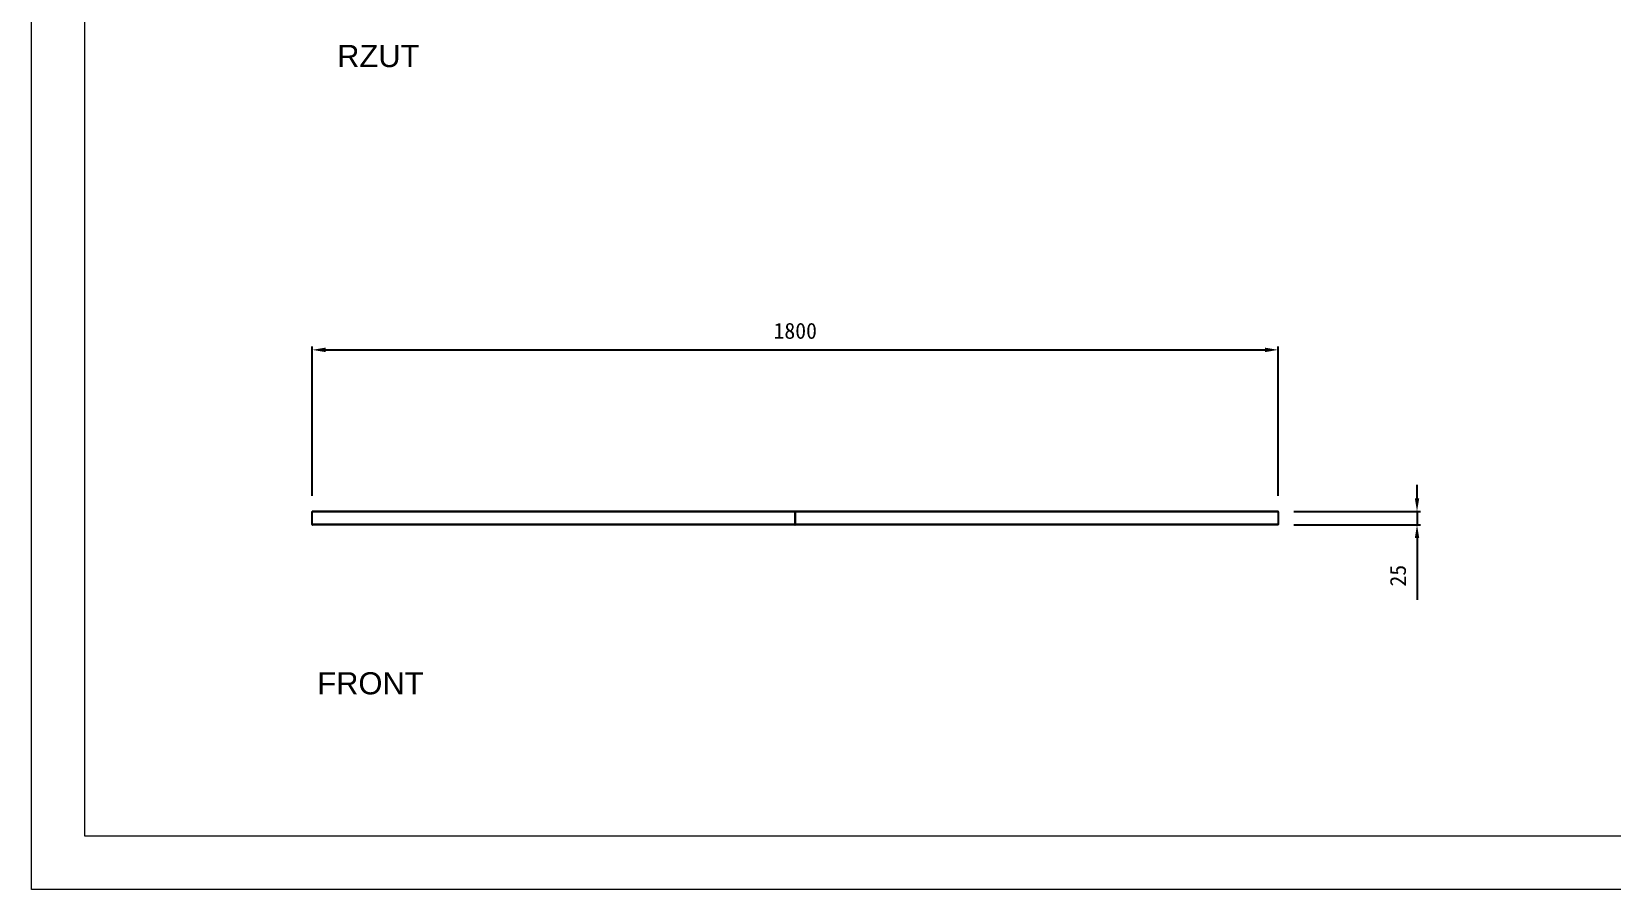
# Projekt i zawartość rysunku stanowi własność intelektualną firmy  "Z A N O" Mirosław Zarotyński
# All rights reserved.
# Model space of a CAD drawing. Header units: millimetres. Extents: x -3019 to 2921, y -1257 to 2943.
# Drawn here: x -3019 to -49, y -1257 to 355 of the extents above; entities that cross this region are included whole.
import ezdxf

# ---------------------------------------------------------------- set-up
doc = ezdxf.new("R2010")
doc.units = ezdxf.units.MM
doc.header["$PDSIZE"] = -1
doc.layers.add('tabelka', color=155, linetype='Continuous')
doc.layers.add('WYMIAR', color=96, linetype='Continuous')
doc.dimstyles.new('1-1', dxfattribs={"dimtxt": 30, "dimasz": 25, "dimexe": 6.25, "dimexo": 30, "dimgap": 20.625, "dimtad": 1, "dimdec": 1, "dimtxsty": 'Standard', "dimcen": 0, "dimclrd": 2, "dimclre": 2, "dimclrt": 2, "dimadec": 0, "dimazin": 0, "dimtfac": 1, "dimtdec": 1, "dimtmove": 0, "dimatfit": 3, "dimfxl": 1, "dimarcsym": 0})

# ---------------------------------------------------------------- blocks, each defined once
blk = doc.blocks.new('*D9')
at = {"layer": 'Defpoints', "color": 0}
for p in [(-675.6, -242.8), (-2491.6, -547.2), (-675.6, -547.2)]:
    blk.add_point(p, dxfattribs=at)
at = {"layer": 'WYMIAR', "color": 2, "lineweight": -2}
for p, q in [((-2491.6, -517.2), (-2491.6, -236.6)), ((-675.6, -517.2), (-675.6, -236.6)), ((-2466.6, -242.8), (-700.6, -242.8))]:
    blk.add_line(p, q, dxfattribs=at)
at = {"layer": 'WYMIAR', "color": 2}
for points in [[(-2466.6, -238.6), (-2466.6, -247), (-2491.6, -242.8)], [(-700.6, -238.6), (-700.6, -247), (-675.6, -242.8)]]:
    blk.add_solid(points, dxfattribs=at)
at = {"layer": 'WYMIAR', "color": 2, "insert": (-1583.6, -207.2), "char_height": 30, "attachment_point": 5}
blk.add_mtext('1800', dxfattribs=at)
blk = doc.blocks.new('*D11')
at = {"layer": 'Defpoints', "color": 0}
for p in [(-676.1, -546.7), (-676.1, -571.7), (-414.7, -571.7)]:
    blk.add_point(p, dxfattribs=at)
at = {"layer": 'WYMIAR', "color": 2, "lineweight": -2}
for p, q in [((-414.7, -521.7), (-414.7, -496.7)), ((-646.1, -546.7), (-408.4, -546.7)), ((-414.7, -546.7), (-414.7, -571.7)), ((-646.1, -571.7), (-408.4, -571.7)), ((-414.7, -596.7), (-414.7, -712.9))]:
    blk.add_line(p, q, dxfattribs=at)
at = {"layer": 'WYMIAR', "color": 2}
for points in [[(-418.8, -521.7), (-410.5, -521.7), (-414.7, -546.7)], [(-418.8, -596.7), (-410.5, -596.7), (-414.7, -571.7)]]:
    blk.add_solid(points, dxfattribs=at)
at = {"layer": 'WYMIAR', "color": 2, "insert": (-450.3, -667.3), "char_height": 30, "attachment_point": 5, "rotation": 90}
blk.add_mtext('25', dxfattribs=at)

msp = doc.modelspace()

# ---------------------------------------------------------------- linework, layer by layer
for p, q in [((-2491.57, -571.19), (-2491.57, -547.19)), ((-2491.57, -547.19), (-2491.56, -547.19)), ((-1583.57, -547.19), (-2491.56, -547.19)), ((-2491.06, -546.69), (-1834.06, -546.69)), ((-1584.07, -546.69), (-2491.06, -546.69)), ((-1834.04, -546.69), (-1834.06, -546.69)), ((-1834.04, -546.69), (-1823.54, -546.69)), ((-1814.95, -546.69), (-1791.93, -546.69)), ((-1783.66, -546.69), (-1759.37, -546.69)), ((-1743.46, -546.69), (-1725.65, -546.69)), ((-1720.1, -546.69), (-1617.03, -546.69)), ((-1584.06, -546.69), (-1584.07, -546.69)), ((-1583.57, -571.19), (-1583.57, -547.19)), ((-1583.56, -571.19), (-1583.56, -547.19)), ((-1583.56, -547.19), (-1583.56, -571.19)), ((-675.57, -547.19), (-1583.56, -547.19)), ((-1583.06, -546.69), (-1583.07, -546.69)), ((-676.07, -546.69), (-1583.06, -546.69)), ((-1550.13, -546.69), (-1447.03, -546.69)), ((-1441.65, -546.69), (-1423.62, -546.69)), ((-1407.73, -546.69), (-1383.38, -546.69)), ((-1375.18, -546.69), (-1352.22, -546.69)), ((-1343.59, -546.69), (-1333.09, -546.69)), ((-1333.06, -546.69), (-1333.09, -546.69)), ((-1333.06, -546.69), (-676.06, -546.69)), ((-675.57, -547.19), (-675.57, -571.19)), ((-675.57, -547.19), (-675.57, -547.19)), ((-2491.57, -571.19), (-2491.56, -571.19)), ((-1583.57, -571.19), (-2491.56, -571.19)), ((-1584.07, -571.69), (-2491.06, -571.69)), ((-1584.07, -571.69), (-1584.06, -571.69)), ((-675.57, -571.19), (-1583.56, -571.19)), ((-1583.07, -571.69), (-1583.06, -571.69)), ((-676.07, -571.69), (-1583.06, -571.69)), ((-675.57, -571.19), (-675.57, -571.19))]:
    msp.add_line(p, q)
for centre, start, end in [((-2491.06, -547.19), 90, 180), ((-1834.06, -547.19), 78.33434, 90), ((-1584.06, -547.19), 0, 90), ((-1583.07, -547.19), 90, 180), ((-1333.06, -547.19), 90, 101.66566), ((-676.06, -547.19), 0, 90), ((-2491.06, -571.19), 180, 239.42612), ((-1584.06, -571.19), 270, 0), ((-1583.07, -571.19), 180, 270), ((-676.06, -571.19), 300.57388, 0)]:
    msp.add_arc(centre, 0.5, start, end)
for points, knots in [([(-2491.06, -546.69), (-2491.12, -546.69), (-2491.25, -546.71), (-2491.4, -546.81), (-2491.5, -546.94), (-2491.55, -547.06), (-2491.55, -547.15), (-2491.56, -547.19)], [0, 0, 0, 0, 0.2935574, 0.5478642, 0.7325649, 0.8783109, 1, 1, 1, 1]), ([(-1584.07, -546.69), (-1584.05, -546.69), (-1583.95, -546.7), (-1583.81, -546.75), (-1583.67, -546.88), (-1583.6, -547.01), (-1583.58, -547.11), (-1583.57, -547.17), (-1583.57, -547.19)], [0, 0, 0, 0, 0.092502, 0.4364878, 0.6464824, 0.8095006, 0.9439166, 1, 1, 1, 1]), ([(-1583.56, -547.19), (-1583.56, -547.17), (-1583.55, -547.11), (-1583.52, -547), (-1583.45, -546.86), (-1583.31, -546.75), (-1583.17, -546.7), (-1583.08, -546.69), (-1583.06, -546.69)], [0, 0, 0, 0, 0.0669954, 0.1997097, 0.3686803, 0.5989803, 0.9108439, 1, 1, 1, 1]), ([(-675.57, -547.19), (-675.58, -547.14), (-675.58, -547.05), (-675.64, -546.92), (-675.75, -546.79), (-675.9, -546.7), (-676.02, -546.69), (-676.07, -546.69)], [0, 0, 0, 0, 0.14044998, 0.28044643, 0.47724363, 0.74938687, 1, 1, 1, 1]), ([(-1583.57, -571.19), (-1583.58, -571.24), (-1583.58, -571.33), (-1583.64, -571.46), (-1583.75, -571.58), (-1583.9, -571.68), (-1584.02, -571.69), (-1584.07, -571.69)], [0, 0, 0, 0, 0.1404404, 0.2804402, 0.4772442, 0.7493779, 1, 1, 1, 1]), ([(-1583.06, -571.69), (-1583.12, -571.68), (-1583.25, -571.67), (-1583.4, -571.57), (-1583.5, -571.44), (-1583.55, -571.32), (-1583.55, -571.23), (-1583.56, -571.19)], [0, 0, 0, 0, 0.2935894, 0.5478496, 0.7325792, 0.8783229, 1, 1, 1, 1])]:
    msp.add_open_spline(points, degree=3, knots=knots)
at = {"layer": 'tabelka', "lineweight": 5}
for points in [[(-3019.23, 2943), (2920.77, 2943), (2920.77, -1257), (-3019.23, -1257)], [(-2919.23, 2843), (2820.77, 2843), (2820.77, -1157), (-2919.23, -1157)]]:
    msp.add_lwpolyline(points, close=True, dxfattribs=at)

# ---------------------------------------------------------------- texts
at = {"layer": 'WYMIAR', "char_height": 41.5951, "width": 196.5247, "attachment_point": 1}
for s, insert in [('{\\f@Arial Unicode MS|b0|i0|c238|p34;RZUT}', (-2444.86, 330.42)), ('{\\f@Arial Unicode MS|b0|i0|c238|p34;FRONT}', (-2482.24, -848.74))]:
    msp.add_mtext(s, dxfattribs=dict(at, insert=insert))

# ---------------------------------------------------------------- dimensions: what is measured, and where the dimension line sits
at = {"layer": 'WYMIAR'}
dim = msp.add_linear_dim(base=(-675.57, -242.81), p1=(-2491.57, -547.19), p2=(-675.57, -547.19), text='1800', dimstyle='1-1', dxfattribs=at)
dim.commit()
dim.dimension.update_dxf_attribs({"geometry": '*D9', "text_midpoint": (-1583.57, -207.19)})
dim = msp.add_linear_dim(base=(-414.66, -571.69), p1=(-676.07, -546.69), p2=(-676.07, -571.69), angle=90, dimstyle='1-1', dxfattribs=at)
dim.commit()
dim.dimension.update_dxf_attribs({"geometry": '*D11', "text_midpoint": (-450.28, -667.32)})

doc.saveas('drawing.dxf')
